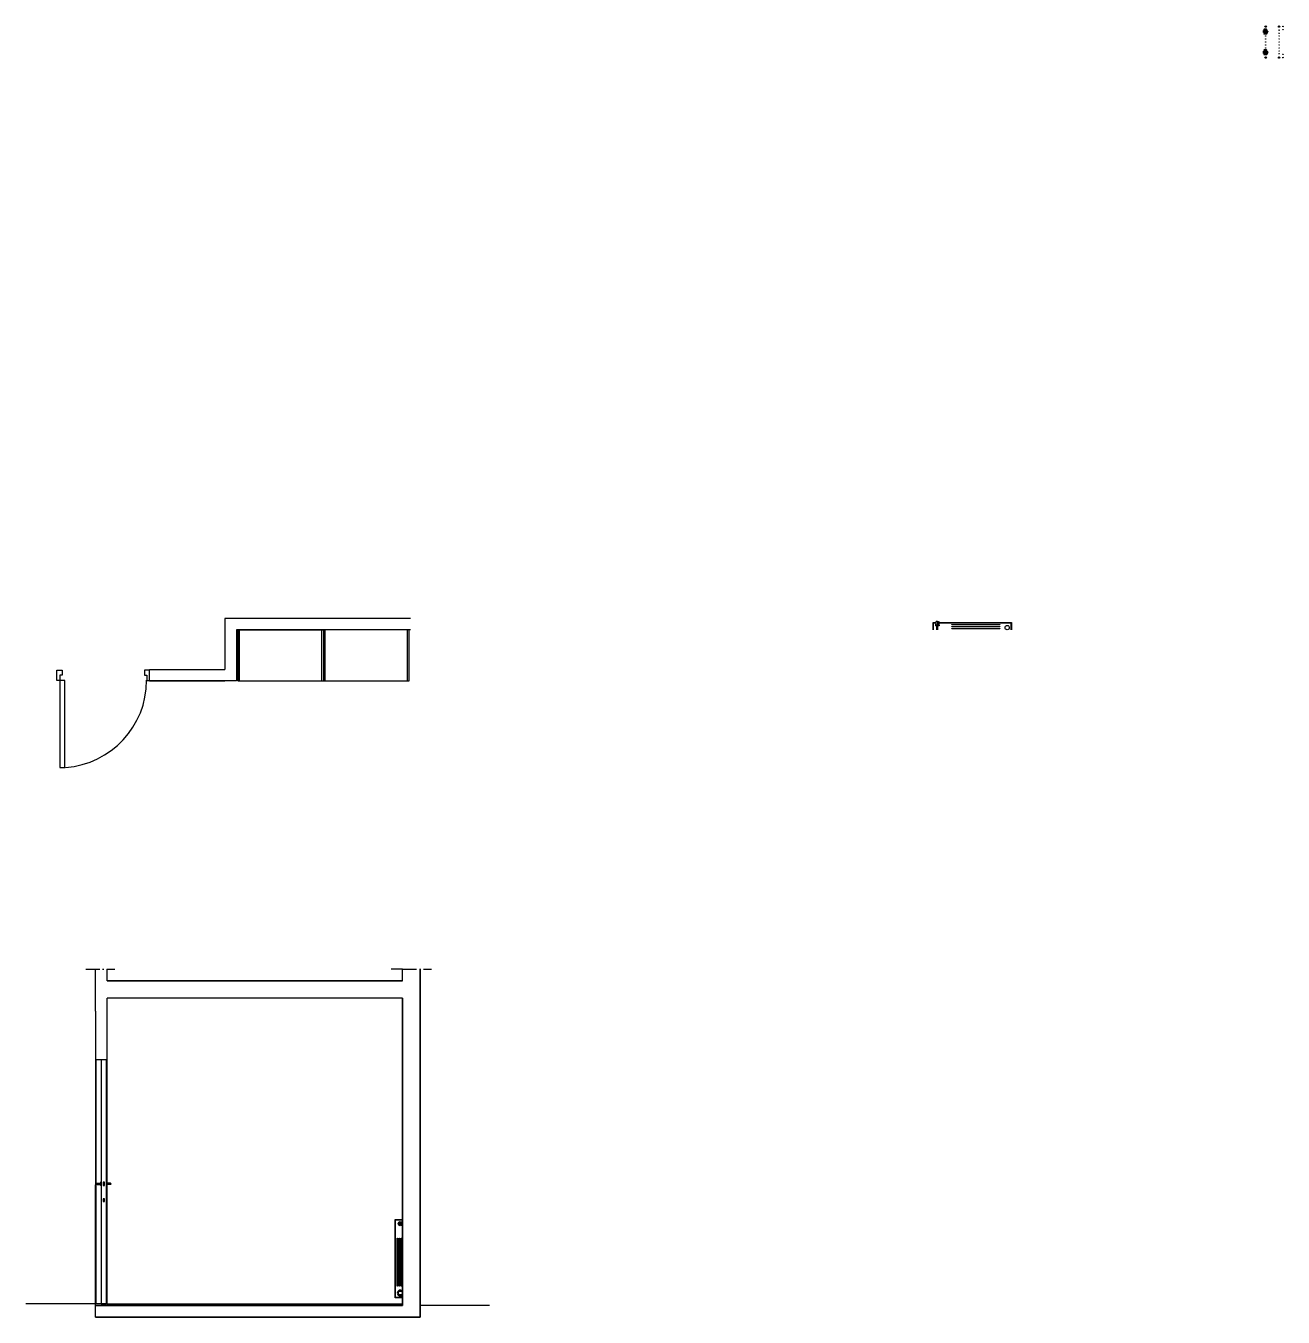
# Model space of a CAD drawing. Header units: millimetres. Extents: x 990 to 5684, y 331 to 3337.
# Drawn here: x 2160 to 3244, y 1717 to 2830 of the extents above; entities that cross this region are included whole.
import ezdxf

# ---------------------------------------------------------------- set-up
doc = ezdxf.new("R2010")
doc.units = ezdxf.units.MM
doc.linetypes.add('ACAD_ISO10W100', pattern=[18, 12, -3, 0, -3])
doc.layers.get('0').update_dxf_attribs({"color": 255})
for name, color, linetype, lineweight in [('A-DOOR-FULL', 4, 'Continuous', 25), ('A-WALL-FULL', 255, 'Continuous', 35), ('A-WALL-FULL-EXTR', 255, 'Continuous', 35), ('A-WALL-FULL-INTR', 255, 'Continuous', 35)]:
    doc.layers.add(name, color=color, linetype=linetype, lineweight=lineweight)
for name, color, linetype in [('GIUNZIONI', 2, 'Continuous'), ('sezioni', 7, 'ACAD_ISO10W100'), ('VITI', 2, 'Continuous'), ('VITI 2', 4, 'Continuous')]:
    doc.layers.add(name, color=color, linetype=linetype)

# ---------------------------------------------------------------- blocks, each defined once
blk = doc.blocks.new('A$C303B2A50')
for p, q in [((148, 44), (0, 44)), ((0, 44), (0, 0)), ((1.5, 0), (1.5, 44)), ((1.5, 44), (72.5, 44)), ((72.5, 44), (74, 44)), ((72.5, 0), (72.5, 44)), ((74, 44), (75.5, 44)), ((74, 44), (74, 0)), ((75.5, 0), (75.5, 44)), ((146.5, 0), (146.5, 44)), ((148, 0), (148, 44)), ((0, 0), (148, 0)), ((75.5, 0), (146.5, 0))]:
    blk.add_line(p, q)

msp = doc.modelspace()

# ---------------------------------------------------------------- linework, layer by layer
for p, q in [((2331.3, 2319.4), (2331.3, 2275.4)), ((2341.3, 2319.4), (2331.3, 2319.4)), ((2491.3, 2319.4), (2341.3, 2319.4)), ((2946.1, 2316.6), (2944.8, 2316.6)), ((2945.9, 2316.6), (2945.9, 2313.1)), ((2946.1, 2316.6), (2947, 2316.6)), ((2491.3, 2309.4), (2341.3, 2309.4)), ((2341.3, 2309.4), (2341.3, 2265.4)), ((2947.3, 2313.4), (2944.4, 2313.4)), ((2944.4, 2313.4), (2944.4, 2313.1)), ((2947.3, 2313.1), (2944.4, 2313.1)), ((2945.3, 2309.5), (2945.3, 2312.9)), ((2946.4, 2312.9), (2945.3, 2312.9)), ((2945.6, 2312.9), (2945.6, 2313.1)), ((2946.1, 2312.9), (2946.1, 2313.1)), ((2946.4, 2309.5), (2946.4, 2312.9)), ((2947, 2315.8), (2950.4, 2315.8)), ((2947.3, 2313.4), (2947.3, 2313.1)), ((2950.4, 2315.8), (2957.7, 2315.8)), ((2957.7, 2315.8), (3009.7, 2315.8)), ((3009.7, 2315.8), (3009.7, 2309.5)), ((2266.3, 2275.4), (2331.3, 2275.4)), ((2341.3, 2265.4), (2266.1, 2265.4)), ((2266.3, 2265.8), (2266.3, 2265.4)), ((2341.3, 2265.4), (2331.3, 2265.4)), ((2219.6, 1980.7), (2219.6, 2016.7)), ((2229.6, 2006.7), (2229.6, 2016.7)), ((2484.6, 2006.7), (2484.6, 2016.7)), ((2229.6, 1728.2), (2229.6, 1991.7)), ((2484.6, 1991.7), (2229.6, 1991.7)), ((2229.6, 1938.7), (2219.6, 1938.7)), ((2220.1, 1728.2), (2220.1, 1938.7)), ((2219.6, 1716.7), (2219.6, 1830.7)), ((2221.1, 1832.2), (2224.1, 1832.2)), ((2221.1, 1831.2), (2224.1, 1831.2)), ((2224.1, 1833.1), (2224.1, 1830.3)), ((2224.6, 1833.1), (2224.1, 1833.1)), ((2224.6, 1830.3), (2224.1, 1830.3)), ((2229.1, 1833.1), (2229.6, 1833.1)), ((2229.1, 1830.3), (2229.6, 1830.3)), ((2232.6, 1832.2), (2229.6, 1832.2)), ((2232.6, 1831.2), (2229.6, 1831.2)), ((2219.6, 1728.2), (2159.6, 1728.2)), ((2229.6, 1728.2), (2219.6, 1728.2)), ((2229.6, 1728.2), (2484.6, 1728.2)), ((2559.6, 1726.7), (2499.6, 1726.7)), ((2234.6, 1716.7), (2219.6, 1716.7)), ((2219.6, 1716.7), (2499.6, 1716.7))]:
    msp.add_line(p, q)
at = {"transparency": 33554687}
msp.add_line((2219.6, 1980.7), (2219.6, 1830.7), dxfattribs=at)
for points in [[(2942.3, 2309.5), (2942.3, 2315.8), (2944.8, 2315.8)], [(2942.6, 2309.5), (2942.6, 2315.5), (2944.7, 2315.5)], [(2947, 2315.5), (2950.4, 2315.5), (2957.7, 2315.5), (3009.4, 2315.5), (3009.4, 2309.5)], [(2224.6, 1938.7), (2224.6, 1728.2), (2229.1, 1728.2), (2229.1, 1938.7)], [(2484.6, 1733.5), (2478.2, 1733.5), (2478.2, 1785.4), (2478.2, 1792.8), (2478.2, 1800.9), (2484.6, 1800.9)], [(2484.6, 1733.8), (2478.5, 1733.8), (2478.5, 1785.4), (2478.5, 1792.8), (2478.5, 1800.6), (2484.6, 1800.6)], [(2483.2, 1796.1), (2481.9, 1796.1), (2481.2, 1797.3), (2481.9, 1798.5), (2483.2, 1798.5), (2483.9, 1797.3), (2483.2, 1796.1)], [(2483.7, 1739.3), (2481.6, 1739.3), (2480.6, 1737.5), (2481.6, 1735.8), (2483.7, 1735.8), (2484.6, 1737.3)], [(2484.6, 1737.8), (2483.7, 1739.3)]]:
    msp.add_lwpolyline(points)
for points in [[(2958.5, 2313.8), (2958.5, 2314.1), (2999.8, 2314.1), (2999.8, 2313.8)], [(2958.5, 2312.1), (2958.5, 2312.4), (2999.8, 2312.4), (2999.8, 2312.1)], [(2958.5, 2310.4), (2958.5, 2310.7), (2999.8, 2310.7), (2999.8, 2310.4)], [(2226.3, 1830.2), (2227.3, 1830.2), (2227.3, 1833.2), (2226.3, 1833.2)], [(2226.3, 1816.4), (2227.3, 1816.4), (2227.3, 1818.9), (2226.3, 1818.9)], [(2479.9, 1784.7), (2480.2, 1784.7), (2480.2, 1743.4), (2479.9, 1743.4)], [(2481.6, 1784.7), (2481.9, 1784.7), (2481.9, 1743.4), (2481.6, 1743.4)], [(2483.4, 1784.7), (2483.6, 1784.7), (2483.6, 1743.4), (2483.4, 1743.4)]]:
    msp.add_lwpolyline(points, close=True)
for centre, radius in [((3006.1, 2311.4), 1.85), ((2482.6, 1797.3), 1.82), ((2482.6, 1797.3), 1.11), ((2482.6, 1797.3), 0.47), ((2482.6, 1797.3), 0.28), ((2482.6, 1737.5), 1.67)]:
    msp.add_circle(centre, radius)
for centre, radius, start, end in [((2932.7, 2316.2), 12.1, 346.4179, 1.9746), ((2959.1, 2316.2), 12.1, 178.0254, 193.5821), ((2221.1, 1831.7), 0.5, 90, 270), ((2232.6, 1831.7), 0.5, 270, 90), ((2482.6, 1737.5), 2.61, 42.7186, 317.2814)]:
    msp.add_arc(centre, radius, start, end)
at = {"layer": 'A-DOOR-FULL'}
for points in [[(2188.8, 2265.8), (2186.3, 2265.8), (2186.3, 2274.8), (2190.8, 2274.8), (2190.8, 2270.3), (2188.8, 2270.3), (2188.8, 2265.8)], [(2263.8, 2265.8), (2266.3, 2265.8), (2266.3, 2274.8), (2261.8, 2274.8), (2261.8, 2270.3), (2263.8, 2270.3), (2263.8, 2265.8)], [(2193.3, 2190.8), (2193.3, 2265.8), (2188.8, 2265.8), (2188.8, 2190.8), (2193.3, 2190.8)]]:
    msp.add_lwpolyline(points, dxfattribs=at)
msp.add_arc((2188.5, 2265.9), 75.2, 274.0783, 0.0751, dxfattribs=at)
at = {"layer": 'A-WALL-FULL'}
for p, q in [((2499.6, 1716.7), (2499.6, 2016.7)), ((2484.6, 1830.7), (2484.6, 1991.7)), ((2484.6, 1726.7), (2484.6, 1830.7))]:
    msp.add_line(p, q, dxfattribs=at)
at = {"layer": 'A-WALL-FULL-EXTR'}
for p, q in [((2229.6, 2006.7), (2484.6, 2006.7)), ((2219.6, 1726.7), (2484.6, 1726.7)), ((2234.6, 1716.7), (2499.6, 1716.7))]:
    msp.add_line(p, q, dxfattribs=at)
at = {"layer": 'A-WALL-FULL-INTR'}
for p, q in [((2266.3, 2274.8), (2266.3, 2275.4)), ((2331.1, 2275.4), (2331.1, 2275.4)), ((2266.1, 2265.4), (2266.1, 2265.4)), ((2266.3, 2265.4), (2331.1, 2265.4))]:
    msp.add_line(p, q, dxfattribs=at)
at = {"layer": 'GIUNZIONI'}
for p, q in [((3230.9, 2825.9), (3226.7, 2825.9)), ((3229.1, 2824.9), (3226.7, 2824.9)), ((3227.8, 2825.9), (3227.8, 2827.2)), ((3227.8, 2824.9), (3227.8, 2823.6)), ((3229.6, 2827.6), (3228.1, 2827.6)), ((3228.1, 2827.4), (3229.6, 2827.4)), ((3228.1, 2823.4), (3229.6, 2823.4)), ((3229.6, 2823.2), (3228.1, 2823.2)), ((3229.1, 2824.9), (3230.9, 2824.9)), ((3229.6, 2824.9), (3230, 2824.9)), ((3229.8, 2825.9), (3229.8, 2827.2)), ((3229.8, 2824.9), (3229.8, 2823.6)), ((3230, 2826.5), (3230, 2827.3)), ((3230, 2824.3), (3230, 2823.5)), ((3230.9, 2825.6), (3230.7, 2825.6)), ((3230.9, 2825.3), (3230.7, 2825.3)), ((3230.9, 2825.6), (3230.9, 2825.9)), ((3230.9, 2825.9), (3230.9, 2825.6)), ((3230.9, 2824.9), (3230.9, 2825.3)), ((3230.9, 2824.9), (3230.9, 2825.3)), ((3230.9, 2808.1), (3226.7, 2808.1)), ((3229.1, 2807), (3226.7, 2807)), ((3227.8, 2808.1), (3227.8, 2809.3)), ((3227.8, 2807), (3227.8, 2805.8)), ((3229.6, 2809.8), (3228.1, 2809.8)), ((3228.1, 2809.6), (3229.6, 2809.6)), ((3229.1, 2807), (3230.9, 2807)), ((3229.8, 2808.1), (3229.8, 2809.3)), ((3229.8, 2807), (3229.8, 2805.8)), ((3230, 2808.7), (3230, 2809.5)), ((3230.9, 2807.7), (3230.7, 2807.7)), ((3230.9, 2807.4), (3230.7, 2807.4)), ((3230.9, 2807.7), (3230.9, 2808.1)), ((3230.9, 2808.1), (3230.9, 2807.7)), ((3230.9, 2807), (3230.9, 2807.4)), ((3230.9, 2807), (3230.9, 2807.4)), ((3228.1, 2805.6), (3229.6, 2805.6)), ((3229.6, 2805.3), (3228.1, 2805.3)), ((3230, 2806.4), (3230, 2805.6))]:
    msp.add_line(p, q, dxfattribs=at)
for points in [[(3228.1, 2827.6), (3227.9, 2827.6), (3227.6, 2827.5), (3227.6, 2827.3)], [(3228.1, 2823.2), (3227.9, 2823.2), (3227.6, 2823.3), (3227.6, 2823.5)], [(3228.1, 2827.4), (3228, 2827.4), (3227.8, 2827.3), (3227.8, 2827.2)], [(3228.1, 2823.4), (3228, 2823.4), (3227.8, 2823.5), (3227.8, 2823.6)], [(3230, 2827.3), (3230, 2827.5), (3229.8, 2827.6), (3229.6, 2827.6)], [(3229.8, 2827.2), (3229.8, 2827.3), (3229.7, 2827.4), (3229.6, 2827.4)], [(3229.8, 2823.6), (3229.8, 2823.5), (3229.7, 2823.4), (3229.6, 2823.4)], [(3230, 2823.5), (3230, 2823.3), (3229.8, 2823.2), (3229.6, 2823.2)], [(3230.7, 2825.9), (3230.7, 2826.2), (3230, 2825.9), (3230, 2826.5)], [(3230.7, 2824.9), (3230.7, 2824.6), (3230, 2824.9), (3230, 2824.3)], [(3228.1, 2809.8), (3227.9, 2809.8), (3227.6, 2809.7), (3227.6, 2809.5)], [(3228.1, 2809.6), (3228, 2809.6), (3227.8, 2809.5), (3227.8, 2809.3)], [(3230, 2809.5), (3230, 2809.7), (3229.8, 2809.8), (3229.6, 2809.8)], [(3229.8, 2809.3), (3229.8, 2809.4), (3229.7, 2809.6), (3229.6, 2809.6)], [(3230.7, 2808.1), (3230.7, 2808.4), (3230, 2808.1), (3230, 2808.7)], [(3230.7, 2807), (3230.7, 2806.7), (3230, 2807), (3230, 2806.4)], [(3228.1, 2805.3), (3227.9, 2805.3), (3227.6, 2805.4), (3227.6, 2805.6)], [(3228.1, 2805.6), (3228, 2805.6), (3227.8, 2805.7), (3227.8, 2805.8)], [(3229.8, 2805.8), (3229.8, 2805.7), (3229.7, 2805.6), (3229.6, 2805.6)], [(3230, 2805.6), (3230, 2805.5), (3229.8, 2805.3), (3229.6, 2805.3)]]:
    msp.add_open_spline(points, degree=3, dxfattribs=at)
at = {"layer": 'sezioni'}
for p, q in [((2211.4, 2016.7), (2236.4, 2016.7)), ((2484.6, 2016.7), (2474.6, 2016.7)), ((2484.6, 2016.7), (2509.6, 2016.7))]:
    msp.add_line(p, q, dxfattribs=at)
at = {"layer": 'VITI'}
for p, q in [((3229, 2830), (3229, 2829.3)), ((3229.2, 2829.8), (3229.2, 2830)), ((3229.2, 2829.8), (3229.2, 2829.3)), ((3240.6, 2830), (3240.6, 2829.3)), ((3240.7, 2829.8), (3240.7, 2830)), ((3240.7, 2829.8), (3240.7, 2829.3)), ((3229.2, 2803.3), (3229, 2803.3)), ((3229, 2803.3), (3229, 2802.5)), ((3229.2, 2803.1), (3229.2, 2803.3)), ((3229.2, 2803.1), (3229.2, 2802.5)), ((3240.7, 2803.3), (3240.6, 2803.3)), ((3240.6, 2803.3), (3240.6, 2802.5)), ((3240.7, 2803.1), (3240.7, 2803.3)), ((3240.7, 2803.1), (3240.7, 2802.5))]:
    msp.add_line(p, q, dxfattribs=at)
for centre in [(3229.1, 2829.8), (3240.7, 2829.8), (3229.1, 2803.1), (3240.7, 2803.1)]:
    msp.add_circle(centre, 0.6, dxfattribs=at)
at = {"layer": 'VITI 2'}
for p, q in [((3228.1, 2826.3), (3228.1, 2827.1)), ((3228.1, 2827.1), (3228.2, 2827.1)), ((3228.2, 2826.3), (3228.1, 2826.3)), ((3228.2, 2827.1), (3228.2, 2826.9)), ((3228.2, 2826.9), (3228.5, 2826.9)), ((3228.5, 2826.5), (3228.2, 2826.5)), ((3228.2, 2826.5), (3228.2, 2826.3)), ((3228.5, 2826.9), (3228.5, 2826.7)), ((3228.5, 2826.7), (3228.5, 2826.5)), ((3228.6, 2825.9), (3228.6, 2826.8)), ((3228.6, 2824.9), (3228.6, 2824)), ((3229.2, 2825.1), (3229.2, 2825.7)), ((3229.2, 2825.7), (3229.6, 2825.7)), ((3229.6, 2825.1), (3229.2, 2825.1)), ((3229.6, 2825.9), (3229.6, 2826.8)), ((3229.6, 2825.7), (3229.6, 2825.1)), ((3229.6, 2824.9), (3229.6, 2824)), ((3230.4, 2825.7), (3230, 2825.7)), ((3230.4, 2825.1), (3230, 2825.1)), ((3230.4, 2825.7), (3230.5, 2825.7)), ((3230.4, 2825.1), (3230.5, 2825.1)), ((3228.1, 2808.4), (3228.1, 2809.2)), ((3228.1, 2809.2), (3228.2, 2809.2)), ((3228.2, 2808.4), (3228.1, 2808.4)), ((3228.2, 2809.2), (3228.2, 2809)), ((3228.2, 2809), (3228.5, 2809)), ((3228.5, 2808.6), (3228.2, 2808.6)), ((3228.2, 2808.6), (3228.2, 2808.4)), ((3228.5, 2809), (3228.5, 2808.8)), ((3228.5, 2808.8), (3228.5, 2808.6)), ((3228.6, 2808.1), (3228.6, 2809)), ((3228.6, 2807), (3228.6, 2806.1)), ((3229.2, 2807.2), (3229.2, 2807.8)), ((3229.2, 2807.8), (3229.6, 2807.8)), ((3229.6, 2807.2), (3229.2, 2807.2)), ((3229.6, 2808.1), (3229.6, 2809)), ((3229.6, 2807.8), (3229.6, 2807.2)), ((3229.6, 2807), (3229.6, 2806.1)), ((3230.4, 2807.8), (3230, 2807.8)), ((3230.4, 2807.2), (3230, 2807.2)), ((3230.4, 2807.8), (3230.5, 2807.8)), ((3230.4, 2807.2), (3230.5, 2807.2))]:
    msp.add_line(p, q, dxfattribs=at)
for centre, radius in [((3244, 2829.9), 0.2), ((3228.1, 2825.4), 0.3), ((3228.1, 2824.1), 0.25), ((3229.1, 2821.6), 0.15), ((3229.1, 2819), 0.15), ((3230.3, 2825.4), 0.25), ((3240.7, 2826.7), 0.15), ((3240.7, 2824.1), 0.15), ((3240.7, 2821.6), 0.15), ((3240.7, 2819), 0.15), ((3244, 2827.1), 0.2), ((3228.1, 2807.5), 0.3), ((3229.1, 2816.5), 0.15), ((3229.1, 2813.9), 0.15), ((3229.1, 2811.4), 0.15), ((3230.3, 2807.5), 0.25), ((3240.7, 2816.5), 0.15), ((3240.7, 2813.9), 0.15), ((3240.7, 2811.4), 0.15), ((3240.7, 2808.8), 0.15), ((3228.1, 2806.3), 0.25), ((3240.7, 2806.3), 0.15), ((3243.9, 2805.8), 0.2), ((3243.9, 2803.1), 0.2)]:
    msp.add_circle(centre, radius, dxfattribs=at)
for centre, radius, start, end in [((3229.1, 2826.8), 0.5, 360, 180), ((3229.1, 2824), 0.5, 180, 0), ((3230.1, 2825.4), 0.317, 108.5903, 251.4097), ((3230.4, 2825.4), 0.317, 33.5466, 71.4097), ((3230.4, 2825.4), 0.317, 288.5903, 338.6778), ((3229.1, 2809), 0.5, 360, 180), ((3230.1, 2807.5), 0.317, 108.5903, 251.4097), ((3230.4, 2807.5), 0.317, 33.5466, 71.4097), ((3230.4, 2807.5), 0.317, 288.5903, 338.6778), ((3229.1, 2806.1), 0.5, 180, 0)]:
    msp.add_arc(centre, radius, start, end, dxfattribs=at)

# ---------------------------------------------------------------- block references
msp.add_blockref('A$C303B2A50', (2342.3, 2265.4))

doc.saveas('drawing.dxf')
